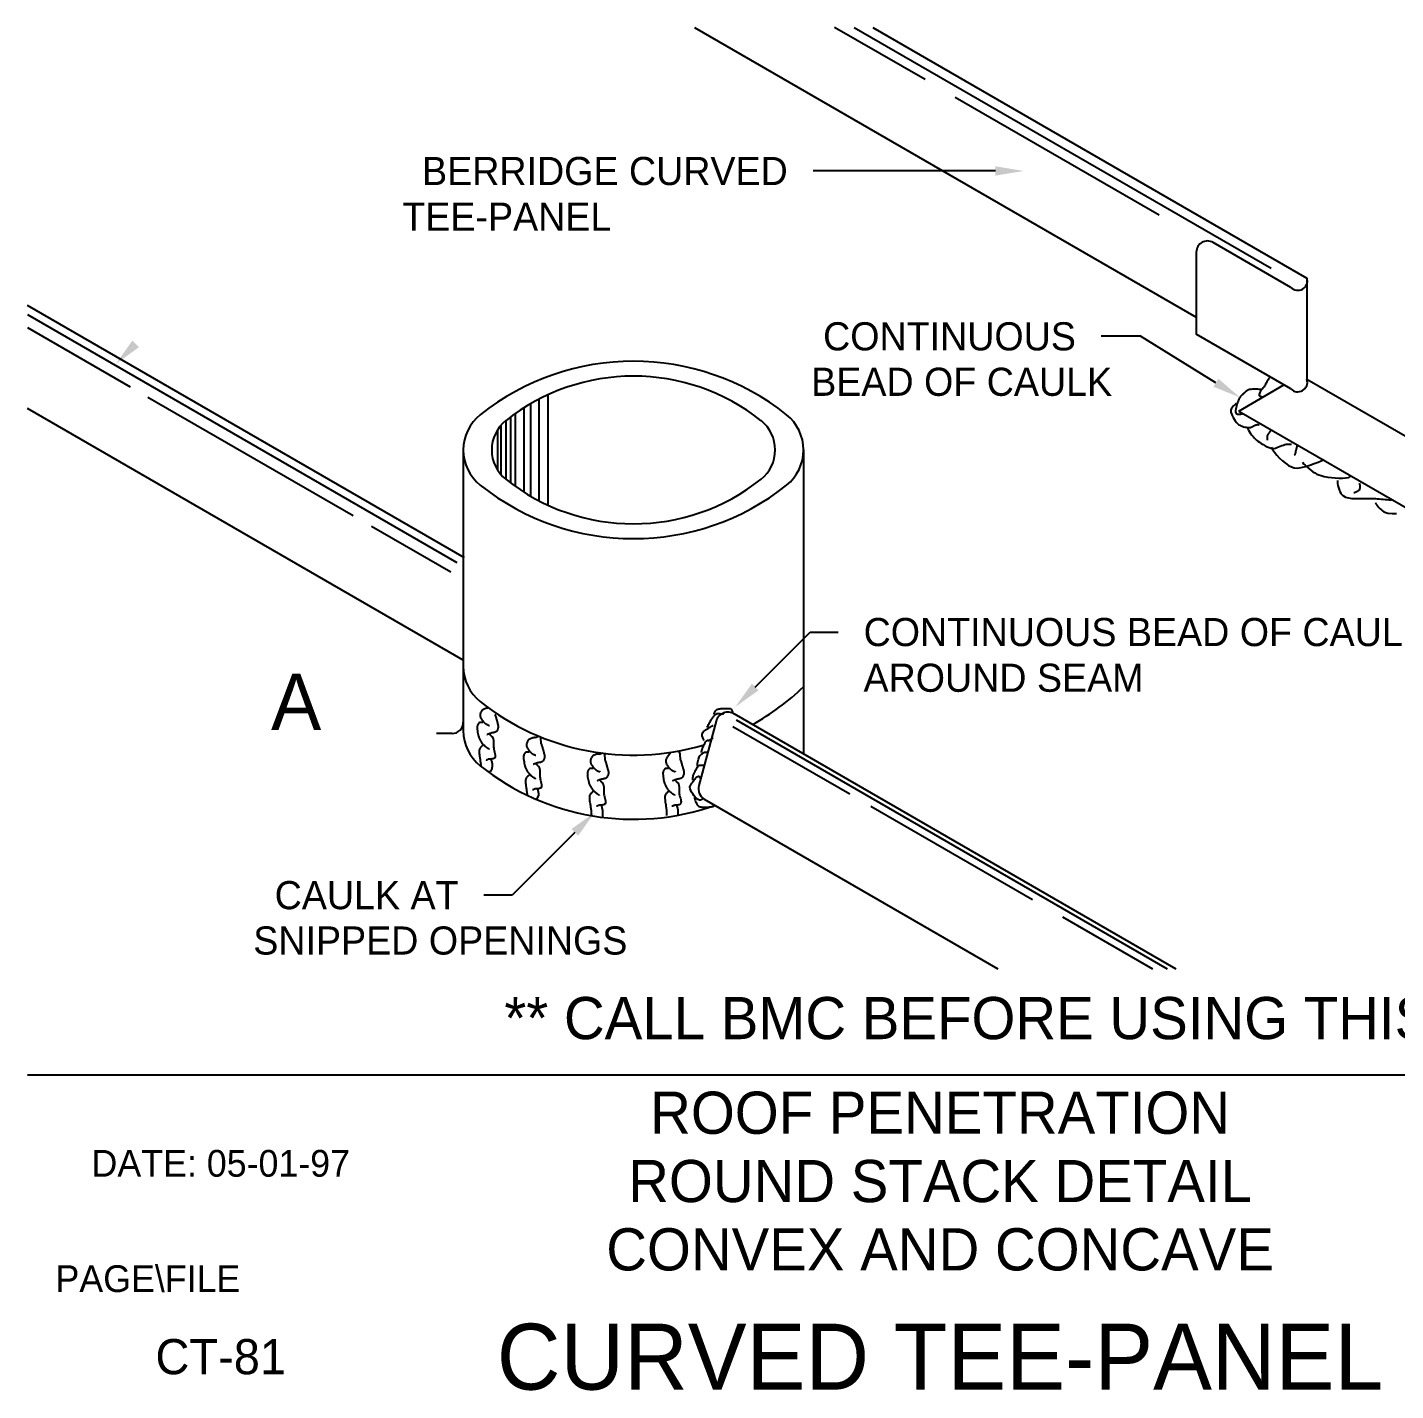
# Model space of a CAD drawing. Extents: x 0.1 to 18.7, y 0.6 to 24.9.
# Drawn here: x 0.08 to 12.24, y 0.64 to 12.75 of the extents above; entities that cross this region are included whole.
import ezdxf
from ezdxf.enums import TextEntityAlignment as Align

# ---------------------------------------------------------------- set-up
doc = ezdxf.new("R2010")
doc.units = 0
doc.header["$LTSCALE"] = 0.333325
for name, color, linetype in [('BORDER', 7, 'CONTINUOUS'), ('CMP-FLSH', 7, 'CONTINUOUS'), ('DIM-TXT', 7, 'CONTINUOUS')]:
    doc.layers.add(name, color=color, linetype=linetype)

msp = doc.modelspace()

# ---------------------------------------------------------------- linework, layer by layer
at = {"layer": 'BORDER', "color": 0, "linetype": 'CONTINUOUS'}
msp.add_line((18.701, 3.438), (0.078, 3.438), dxfattribs=at)
at = {"layer": 'CMP-FLSH', "color": 0, "linetype": 'CONTINUOUS'}
for p, q in [((6.007, 12.75), (10.468, 10.174)), ((8.057, 12.286), (7.252, 12.75)), ((7.428, 12.75), (11.135, 10.61)), ((7.594, 12.75), (11.452, 10.523)), ((8.324, 12.131), (10.138, 11.084)), ((11.308, 10.44), (10.618, 10.839)), ((10.468, 10.752), (10.468, 10.023)), ((11.452, 10.523), (11.452, 9.62)), ((3.963, 8.035), (0.078, 10.278)), ((0.078, 10.198), (3.896, 7.994)), ((0.078, 10.084), (0.992, 9.556)), ((11.308, 9.537), (10.468, 10.023)), ((14.171, 8.05), (11.452, 9.62)), ((10.845, 9.341), (11.247, 9.573)), ((1.149, 9.465), (2.973, 8.413)), ((4.492, 9.37), (4.492, 8.62)), ((4.551, 9.406), (4.551, 8.584)), ((4.624, 9.446), (4.624, 8.545)), ((4.705, 9.485), (4.705, 8.505)), ((3.953, 7.127), (0.078, 9.364)), ((4.33, 9.255), (4.33, 8.736)), ((4.372, 9.288), (4.372, 8.703)), ((4.415, 9.319), (4.415, 8.672)), ((10.845, 9.341), (13.633, 7.731)), ((4.257, 9.174), (4.257, 8.816)), ((4.287, 9.214), (4.287, 8.776)), ((3.953, 8.995), (3.953, 6.501)), ((6.977, 8.995), (6.977, 6.295)), ((3.136, 8.319), (3.841, 7.911)), ((4.126, 6.573), (4.096, 6.573)), ((6.2, 6.584), (6.047, 6.012)), ((6.358, 6.653), (10.287, 4.384)), ((6.378, 6.596), (10.208, 4.384)), ((3.853, 6.475), (3.714, 6.475)), ((4.592, 6.439), (4.624, 6.451)), ((6.35, 6.537), (7.388, 5.938)), ((4.646, 6.384), (4.643, 6.44)), ((4.108, 6.205), (4.108, 6.191)), ((4.538, 6.309), (4.508, 6.309)), ((5.16, 6.293), (5.192, 6.305)), ((5.213, 6.239), (5.211, 6.294)), ((5.77, 6.273), (5.796, 6.308)), ((5.881, 6.294), (5.872, 6.315)), ((5.884, 6.239), (5.881, 6.294)), ((4.192, 6.136), (4.173, 6.136)), ((4.192, 6.136), (4.192, 6.136)), ((5.106, 6.164), (5.076, 6.164)), ((5.776, 6.164), (5.747, 6.164)), ((4.52, 5.941), (4.52, 5.928)), ((4.622, 5.927), (4.602, 5.89)), ((6.093, 5.892), (8.704, 4.384)), ((5.088, 5.795), (5.088, 5.782)), ((5.088, 5.782), (5.088, 5.746)), ((5.189, 5.781), (5.189, 5.729)), ((5.759, 5.782), (5.758, 5.746)), ((5.759, 5.795), (5.759, 5.782)), ((5.86, 5.781), (5.86, 5.749)), ((7.576, 5.829), (9.013, 4.999)), ((9.278, 4.846), (10.078, 4.384))]:
    msp.add_line(p, q, dxfattribs=at)
for points in [[(11.123, 9.639, 0), (11.117, 9.634, 0), (11.111, 9.627, 0), (11.106, 9.618, 0), (11.1, 9.609, 0), (11.094, 9.599, 0), (11.089, 9.59, 0), (11.084, 9.581, 0), (11.079, 9.572, 0), (11.075, 9.565, 0), (11.07, 9.557, 0), (11.063, 9.548, 0), (11.056, 9.539, 0), (11.048, 9.528, 0), (11.04, 9.517, 0), (11.034, 9.507, 0), (11.029, 9.497, 0), (11.027, 9.487, 0), (11.027, 9.479, 0), (11.029, 9.477, 0), (11.031, 9.475, 0), (11.034, 9.474, 0), (11.038, 9.473, 0), (11.042, 9.472, 0), (11.045, 9.471, 0), (11.048, 9.47, 0), (11.05, 9.468, 0), (11.051, 9.466, 0)], [(11.051, 9.528, 0), (11.041, 9.531, 0), (11.028, 9.533, 0), (11.014, 9.535, 0), (10.999, 9.535, 0), (10.984, 9.535, 0), (10.969, 9.535, 0), (10.954, 9.533, 0), (10.942, 9.531, 0), (10.931, 9.528, 0), (10.926, 9.526, 0), (10.921, 9.523, 0), (10.915, 9.519, 0), (10.909, 9.514, 0), (10.903, 9.509, 0), (10.897, 9.504, 0), (10.892, 9.499, 0), (10.887, 9.495, 0), (10.883, 9.491, 0), (10.881, 9.489, 0), (10.878, 9.486, 0), (10.875, 9.484, 0), (10.872, 9.481, 0), (10.869, 9.478, 0), (10.866, 9.475, 0), (10.863, 9.472, 0), (10.861, 9.469, 0), (10.859, 9.466, 0), (10.856, 9.462, 0), (10.853, 9.457, 0), (10.85, 9.451, 0), (10.847, 9.445, 0), (10.844, 9.439, 0), (10.841, 9.433, 0), (10.839, 9.427, 0), (10.837, 9.422, 0), (10.835, 9.417, 0), (10.832, 9.408, 0), (10.829, 9.397, 0), (10.825, 9.385, 0), (10.822, 9.372, 0), (10.819, 9.359, 0), (10.817, 9.347, 0), (10.817, 9.335, 0), (10.819, 9.326, 0), (10.823, 9.318, 0), (10.828, 9.315, 0), (10.835, 9.313, 0), (10.843, 9.313, 0), (10.852, 9.313, 0), (10.861, 9.314, 0), (10.87, 9.316, 0), (10.877, 9.317, 0), (10.881, 9.318, 0), (10.883, 9.318, 0), (10.883, 9.318, 0), (10.883, 9.318, 0), (10.883, 9.318, 0), (10.883, 9.318, 0), (10.883, 9.318, 0), (10.883, 9.318, 0), (10.883, 9.318, 0), (10.883, 9.318, 0), (10.883, 9.318, 0)], [(10.823, 9.405, 0), (10.817, 9.401, 0), (10.81, 9.397, 0), (10.803, 9.39, 0), (10.796, 9.383, 0), (10.789, 9.375, 0), (10.784, 9.366, 0), (10.779, 9.358, 0), (10.776, 9.35, 0), (10.775, 9.343, 0), (10.776, 9.33, 0), (10.78, 9.315, 0), (10.786, 9.3, 0), (10.795, 9.284, 0), (10.805, 9.268, 0), (10.815, 9.253, 0), (10.826, 9.239, 0), (10.837, 9.228, 0), (10.847, 9.219, 0), (10.855, 9.214, 0), (10.864, 9.21, 0), (10.875, 9.206, 0), (10.887, 9.202, 0), (10.899, 9.199, 0), (10.912, 9.197, 0), (10.923, 9.195, 0), (10.934, 9.194, 0), (10.943, 9.194, 0), (10.949, 9.195, 0), (10.955, 9.198, 0), (10.962, 9.201, 0), (10.97, 9.204, 0), (10.977, 9.208, 0), (10.984, 9.212, 0), (10.991, 9.215, 0), (10.997, 9.218, 0), (11.003, 9.219, 0), (11.005, 9.219, 0), (11.008, 9.22, 0), (11.011, 9.22, 0), (11.014, 9.22, 0), (11.017, 9.22, 0), (11.02, 9.219, 0), (11.022, 9.219, 0), (11.025, 9.219, 0), (11.027, 9.219, 0)], [(10.919, 9.194, 0), (10.925, 9.183, 0), (10.932, 9.17, 0), (10.941, 9.156, 0), (10.951, 9.142, 0), (10.962, 9.128, 0), (10.973, 9.115, 0), (10.983, 9.103, 0), (10.994, 9.092, 0), (11.003, 9.083, 0), (11.015, 9.074, 0), (11.029, 9.064, 0), (11.045, 9.053, 0), (11.063, 9.043, 0), (11.081, 9.033, 0), (11.099, 9.024, 0), (11.116, 9.017, 0), (11.133, 9.012, 0), (11.147, 9.009, 0), (11.159, 9.009, 0), (11.171, 9.012, 0), (11.185, 9.016, 0), (11.2, 9.022, 0), (11.215, 9.028, 0), (11.229, 9.034, 0), (11.243, 9.039, 0), (11.256, 9.044, 0), (11.267, 9.046, 0), (11.27, 9.046, 0), (11.272, 9.047, 0), (11.275, 9.047, 0), (11.278, 9.047, 0), (11.281, 9.046, 0), (11.284, 9.046, 0), (11.287, 9.046, 0), (11.289, 9.046, 0), (11.291, 9.046, 0), (11.294, 9.046, 0), (11.297, 9.046, 0), (11.3, 9.046, 0), (11.304, 9.046, 0), (11.307, 9.046, 0), (11.31, 9.046, 0), (11.313, 9.046, 0), (11.315, 9.046, 0), (11.315, 9.046, 0)], [(11.135, 9.17, 0), (11.131, 9.166, 0), (11.126, 9.162, 0), (11.121, 9.156, 0), (11.117, 9.15, 0), (11.112, 9.144, 0), (11.108, 9.138, 0), (11.104, 9.131, 0), (11.101, 9.126, 0), (11.099, 9.12, 0), (11.098, 9.117, 0), (11.098, 9.112, 0), (11.098, 9.107, 0), (11.098, 9.101, 0), (11.098, 9.096, 0), (11.099, 9.091, 0), (11.099, 9.087, 0), (11.099, 9.084, 0), (11.099, 9.083, 0)], [(11.135, 9.021, 0), (11.146, 8.998, 0), (11.162, 8.974, 0), (11.183, 8.948, 0), (11.207, 8.923, 0), (11.234, 8.898, 0), (11.262, 8.877, 0), (11.289, 8.858, 0), (11.315, 8.844, 0), (11.339, 8.836, 0), (11.366, 8.834, 0), (11.4, 8.839, 0), (11.438, 8.848, 0), (11.477, 8.861, 0), (11.515, 8.874, 0), (11.55, 8.888, 0), (11.578, 8.899, 0), (11.597, 8.907, 0), (11.604, 8.91, 0), (11.604, 8.91, 0), (11.604, 8.91, 0), (11.604, 8.91, 0), (11.604, 8.91, 0), (11.604, 8.91, 0), (11.604, 8.91, 0), (11.604, 8.91, 0), (11.604, 8.91, 0), (11.604, 8.91, 0)], [(11.363, 9.034, 0), (11.362, 9.029, 0), (11.361, 9.024, 0), (11.36, 9.018, 0), (11.358, 9.012, 0), (11.357, 9.006, 0), (11.355, 9, 0), (11.354, 8.994, 0), (11.353, 8.989, 0), (11.351, 8.984, 0), (11.351, 8.981, 0), (11.35, 8.977, 0), (11.349, 8.972, 0), (11.348, 8.967, 0), (11.347, 8.962, 0), (11.345, 8.957, 0), (11.344, 8.953, 0), (11.342, 8.95, 0), (11.339, 8.947, 0)], [(11.411, 8.886, 0), (11.422, 8.873, 0), (11.436, 8.859, 0), (11.451, 8.844, 0), (11.469, 8.83, 0), (11.487, 8.815, 0), (11.505, 8.802, 0), (11.523, 8.791, 0), (11.54, 8.781, 0), (11.556, 8.774, 0), (11.579, 8.767, 0), (11.606, 8.76, 0), (11.637, 8.754, 0), (11.67, 8.75, 0), (11.703, 8.747, 0), (11.736, 8.745, 0), (11.767, 8.745, 0), (11.795, 8.746, 0), (11.82, 8.75, 0), (11.822, 8.75, 0), (11.825, 8.752, 0), (11.828, 8.754, 0), (11.831, 8.756, 0), (11.833, 8.759, 0), (11.836, 8.761, 0), (11.839, 8.762, 0), (11.842, 8.763, 0), (11.844, 8.762, 0)], [(11.724, 8.725, 0), (11.722, 8.712, 0), (11.723, 8.696, 0), (11.726, 8.679, 0), (11.731, 8.661, 0), (11.737, 8.643, 0), (11.745, 8.626, 0), (11.753, 8.611, 0), (11.762, 8.598, 0), (11.772, 8.589, 0), (11.793, 8.577, 0), (11.821, 8.569, 0), (11.852, 8.565, 0), (11.887, 8.563, 0), (11.922, 8.563, 0), (11.958, 8.564, 0), (11.991, 8.565, 0), (12.022, 8.565, 0), (12.048, 8.564, 0), (12.061, 8.563, 0), (12.076, 8.562, 0), (12.093, 8.56, 0), (12.111, 8.558, 0), (12.129, 8.557, 0), (12.147, 8.555, 0), (12.163, 8.554, 0), (12.179, 8.553, 0), (12.192, 8.552, 0), (12.193, 8.552, 0), (12.194, 8.552, 0), (12.196, 8.552, 0), (12.197, 8.552, 0), (12.199, 8.552, 0), (12.2, 8.553, 0), (12.202, 8.552, 0), (12.203, 8.552, 0), (12.204, 8.552, 0)], [(11.916, 8.7, 0), (11.918, 8.695, 0), (11.92, 8.689, 0), (11.921, 8.681, 0), (11.922, 8.673, 0), (11.922, 8.665, 0), (11.921, 8.657, 0), (11.92, 8.65, 0), (11.918, 8.644, 0), (11.916, 8.638, 0), (11.912, 8.635, 0), (11.907, 8.631, 0), (11.9, 8.627, 0), (11.893, 8.623, 0), (11.885, 8.62, 0), (11.879, 8.618, 0), (11.873, 8.615, 0), (11.869, 8.614, 0), (11.868, 8.614, 0)], [(12.06, 8.527, 0), (12.065, 8.517, 0), (12.072, 8.507, 0), (12.081, 8.496, 0), (12.091, 8.484, 0), (12.102, 8.473, 0), (12.113, 8.463, 0), (12.124, 8.454, 0), (12.134, 8.446, 0), (12.144, 8.441, 0), (12.172, 8.432, 0), (12.208, 8.429, 0), (12.248, 8.429, 0)], [(4.18, 6.703, 0), (4.174, 6.703, 0), (4.167, 6.702, 0), (4.16, 6.701, 0), (4.152, 6.699, 0), (4.145, 6.696, 0), (4.137, 6.693, 0), (4.131, 6.69, 0), (4.125, 6.686, 0), (4.12, 6.682, 0), (4.117, 6.679, 0), (4.115, 6.675, 0), (4.112, 6.671, 0), (4.11, 6.666, 0), (4.107, 6.661, 0), (4.105, 6.655, 0), (4.104, 6.65, 0), (4.103, 6.645, 0), (4.102, 6.641, 0), (4.102, 6.639, 0), (4.102, 6.636, 0), (4.103, 6.633, 0), (4.103, 6.629, 0), (4.104, 6.626, 0), (4.105, 6.622, 0), (4.106, 6.619, 0), (4.107, 6.616, 0), (4.108, 6.614, 0), (4.11, 6.611, 0), (4.112, 6.607, 0), (4.115, 6.603, 0), (4.117, 6.598, 0), (4.121, 6.594, 0), (4.124, 6.59, 0), (4.127, 6.586, 0), (4.129, 6.583, 0), (4.132, 6.58, 0), (4.134, 6.578, 0), (4.136, 6.575, 0), (4.139, 6.573, 0), (4.142, 6.57, 0), (4.145, 6.568, 0), (4.148, 6.565, 0), (4.151, 6.563, 0), (4.153, 6.561, 0), (4.156, 6.559, 0), (4.159, 6.558, 0), (4.162, 6.556, 0), (4.167, 6.554, 0), (4.171, 6.552, 0), (4.176, 6.55, 0), (4.179, 6.548, 0), (4.183, 6.547, 0), (4.185, 6.546, 0), (4.186, 6.546, 0)], [(6.181, 6.644, 0), (6.182, 6.649, 0), (6.183, 6.654, 0), (6.186, 6.66, 0), (6.189, 6.666, 0), (6.192, 6.671, 0), (6.196, 6.677, 0), (6.199, 6.682, 0), (6.203, 6.686, 0), (6.207, 6.689, 0), (6.214, 6.692, 0), (6.223, 6.694, 0), (6.233, 6.696, 0), (6.243, 6.697, 0), (6.254, 6.697, 0), (6.265, 6.697, 0), (6.275, 6.697, 0), (6.285, 6.697, 0), (6.293, 6.697, 0), (6.296, 6.698, 0), (6.3, 6.698, 0), (6.304, 6.698, 0), (6.308, 6.699, 0), (6.313, 6.699, 0), (6.317, 6.699, 0), (6.321, 6.699, 0), (6.324, 6.698, 0), (6.327, 6.697, 0), (6.33, 6.696, 0), (6.332, 6.693, 0), (6.334, 6.691, 0), (6.337, 6.687, 0), (6.339, 6.684, 0), (6.341, 6.68, 0), (6.342, 6.677, 0), (6.344, 6.674, 0), (6.345, 6.671, 0), (6.345, 6.67, 0), (6.345, 6.669, 0), (6.344, 6.668, 0), (6.344, 6.667, 0), (6.344, 6.666, 0), (6.344, 6.665, 0), (6.344, 6.663, 0), (6.344, 6.663, 0), (6.345, 6.662, 0)], [(4.096, 6.573, 0), (4.094, 6.571, 0), (4.091, 6.569, 0), (4.089, 6.566, 0), (4.087, 6.563, 0), (4.084, 6.559, 0), (4.082, 6.555, 0), (4.081, 6.552, 0), (4.079, 6.549, 0), (4.078, 6.546, 0), (4.077, 6.536, 0), (4.077, 6.526, 0), (4.077, 6.514, 0), (4.078, 6.501, 0), (4.08, 6.488, 0), (4.083, 6.475, 0), (4.085, 6.463, 0), (4.088, 6.453, 0), (4.09, 6.443, 0), (4.092, 6.439, 0), (4.094, 6.433, 0), (4.096, 6.428, 0), (4.099, 6.422, 0), (4.102, 6.416, 0), (4.105, 6.41, 0), (4.108, 6.404, 0), (4.111, 6.4, 0), (4.114, 6.396, 0), (4.117, 6.391, 0), (4.122, 6.387, 0), (4.126, 6.382, 0), (4.132, 6.377, 0), (4.137, 6.372, 0), (4.142, 6.367, 0), (4.147, 6.362, 0), (4.152, 6.358, 0), (4.156, 6.355, 0), (4.158, 6.353, 0), (4.162, 6.351, 0), (4.165, 6.349, 0), (4.169, 6.346, 0), (4.173, 6.344, 0), (4.176, 6.342, 0), (4.179, 6.339, 0), (4.18, 6.337, 0), (4.18, 6.334, 0)], [(4.233, 6.648, 0), (4.235, 6.643, 0), (4.237, 6.636, 0), (4.239, 6.629, 0), (4.242, 6.621, 0), (4.244, 6.614, 0), (4.246, 6.606, 0), (4.248, 6.599, 0), (4.25, 6.592, 0), (4.251, 6.587, 0), (4.253, 6.582, 0), (4.254, 6.576, 0), (4.256, 6.57, 0), (4.258, 6.563, 0), (4.26, 6.556, 0), (4.261, 6.549, 0), (4.263, 6.543, 0), (4.263, 6.537, 0), (4.263, 6.532, 0), (4.263, 6.528, 0), (4.261, 6.523, 0), (4.26, 6.518, 0), (4.258, 6.513, 0), (4.256, 6.507, 0), (4.253, 6.502, 0), (4.251, 6.498, 0), (4.248, 6.494, 0), (4.245, 6.491, 0), (4.242, 6.489, 0), (4.237, 6.486, 0), (4.231, 6.485, 0), (4.225, 6.483, 0), (4.219, 6.482, 0), (4.213, 6.481, 0), (4.207, 6.48, 0), (4.202, 6.479, 0), (4.198, 6.478, 0), (4.194, 6.476, 0), (4.189, 6.475, 0), (4.184, 6.473, 0), (4.179, 6.471, 0), (4.174, 6.469, 0), (4.169, 6.467, 0), (4.165, 6.465, 0), (4.163, 6.464, 0), (4.162, 6.464, 0), (4.162, 6.464, 0), (4.162, 6.464, 0), (4.162, 6.464, 0), (4.162, 6.464, 0), (4.162, 6.464, 0), (4.162, 6.464, 0), (4.162, 6.464, 0), (4.162, 6.464, 0), (4.162, 6.464, 0)], [(6.121, 6.529, 0), (6.124, 6.537, 0), (6.128, 6.546, 0), (6.133, 6.555, 0), (6.138, 6.565, 0), (6.143, 6.575, 0), (6.149, 6.585, 0), (6.154, 6.594, 0), (6.159, 6.602, 0), (6.164, 6.609, 0), (6.167, 6.613, 0), (6.171, 6.619, 0), (6.176, 6.625, 0), (6.181, 6.63, 0), (6.186, 6.636, 0), (6.192, 6.642, 0), (6.197, 6.647, 0), (6.202, 6.65, 0), (6.207, 6.653, 0), (6.212, 6.654, 0), (6.219, 6.654, 0), (6.226, 6.653, 0), (6.234, 6.652, 0), (6.242, 6.651, 0), (6.25, 6.65, 0), (6.257, 6.65, 0), (6.263, 6.651, 0), (6.267, 6.653, 0), (6.268, 6.654, 0), (6.268, 6.655, 0), (6.268, 6.656, 0), (6.268, 6.657, 0), (6.268, 6.659, 0), (6.267, 6.66, 0), (6.267, 6.661, 0), (6.267, 6.662, 0), (6.267, 6.662, 0)], [(4.21, 6.45, 0), (4.211, 6.447, 0), (4.213, 6.442, 0), (4.214, 6.438, 0), (4.216, 6.433, 0), (4.217, 6.428, 0), (4.219, 6.422, 0), (4.22, 6.418, 0), (4.221, 6.413, 0), (4.221, 6.409, 0), (4.222, 6.404, 0), (4.222, 6.399, 0), (4.222, 6.392, 0), (4.222, 6.385, 0), (4.222, 6.379, 0), (4.222, 6.372, 0), (4.221, 6.366, 0), (4.221, 6.36, 0), (4.221, 6.355, 0), (4.223, 6.346, 0), (4.225, 6.335, 0), (4.228, 6.324, 0), (4.231, 6.311, 0), (4.234, 6.299, 0), (4.236, 6.287, 0), (4.237, 6.276, 0), (4.236, 6.267, 0), (4.233, 6.259, 0), (4.23, 6.255, 0), (4.224, 6.252, 0), (4.217, 6.25, 0), (4.21, 6.249, 0), (4.202, 6.248, 0), (4.194, 6.248, 0), (4.186, 6.247, 0), (4.179, 6.247, 0), (4.174, 6.246, 0), (4.172, 6.245, 0), (4.17, 6.244, 0), (4.168, 6.242, 0), (4.166, 6.241, 0), (4.163, 6.24, 0), (4.161, 6.239, 0), (4.159, 6.238, 0), (4.157, 6.238, 0), (4.156, 6.239, 0)], [(4.214, 6.441, 0), (4.212, 6.442, 0), (4.21, 6.444, 0), (4.208, 6.447, 0), (4.206, 6.449, 0), (4.204, 6.452, 0), (4.201, 6.454, 0), (4.199, 6.456, 0), (4.197, 6.459, 0), (4.196, 6.461, 0), (4.195, 6.461, 0), (4.194, 6.462, 0), (4.193, 6.464, 0), (4.192, 6.465, 0), (4.191, 6.466, 0), (4.191, 6.467, 0), (4.19, 6.468, 0), (4.189, 6.47, 0), (4.189, 6.471, 0)], [(6.095, 6.414, 0), (6.091, 6.419, 0), (6.087, 6.424, 0), (6.084, 6.432, 0), (6.081, 6.439, 0), (6.079, 6.447, 0), (6.077, 6.456, 0), (6.077, 6.463, 0), (6.077, 6.47, 0), (6.078, 6.476, 0), (6.082, 6.484, 0), (6.088, 6.492, 0), (6.097, 6.5, 0), (6.106, 6.507, 0), (6.117, 6.514, 0), (6.128, 6.521, 0), (6.138, 6.528, 0), (6.147, 6.533, 0), (6.155, 6.538, 0), (6.157, 6.539, 0), (6.159, 6.54, 0), (6.162, 6.542, 0), (6.164, 6.543, 0), (6.167, 6.544, 0), (6.169, 6.545, 0), (6.171, 6.546, 0), (6.172, 6.547, 0), (6.173, 6.547, 0), (6.173, 6.547, 0), (6.173, 6.547, 0), (6.173, 6.547, 0), (6.173, 6.547, 0), (6.173, 6.547, 0), (6.173, 6.547, 0), (6.173, 6.547, 0), (6.173, 6.547, 0), (6.173, 6.547, 0)], [(4.126, 6.368, 0), (4.122, 6.366, 0), (4.119, 6.364, 0), (4.115, 6.36, 0), (4.111, 6.356, 0), (4.107, 6.352, 0), (4.103, 6.347, 0), (4.1, 6.343, 0), (4.098, 6.338, 0), (4.096, 6.334, 0), (4.094, 6.326, 0), (4.094, 6.317, 0), (4.094, 6.307, 0), (4.095, 6.296, 0), (4.096, 6.285, 0), (4.098, 6.274, 0), (4.1, 6.263, 0), (4.101, 6.254, 0), (4.102, 6.246, 0), (4.102, 6.242, 0), (4.103, 6.237, 0), (4.104, 6.233, 0), (4.104, 6.227, 0), (4.105, 6.222, 0), (4.106, 6.217, 0), (4.106, 6.213, 0), (4.107, 6.208, 0), (4.108, 6.205, 0)], [(4.592, 6.439, 0), (4.586, 6.439, 0), (4.579, 6.438, 0), (4.572, 6.437, 0), (4.565, 6.435, 0), (4.557, 6.432, 0), (4.55, 6.429, 0), (4.543, 6.426, 0), (4.537, 6.422, 0), (4.532, 6.418, 0), (4.53, 6.415, 0), (4.527, 6.412, 0), (4.524, 6.407, 0), (4.522, 6.402, 0), (4.52, 6.397, 0), (4.518, 6.391, 0), (4.516, 6.386, 0), (4.515, 6.382, 0), (4.514, 6.377, 0), (4.514, 6.375, 0), (4.514, 6.372, 0), (4.515, 6.369, 0), (4.516, 6.365, 0), (4.516, 6.362, 0), (4.517, 6.358, 0), (4.518, 6.355, 0), (4.519, 6.353, 0), (4.52, 6.35, 0), (4.522, 6.347, 0), (4.524, 6.343, 0), (4.527, 6.339, 0), (4.53, 6.334, 0), (4.533, 6.33, 0), (4.536, 6.326, 0), (4.539, 6.322, 0), (4.542, 6.319, 0), (4.544, 6.316, 0), (4.546, 6.314, 0), (4.549, 6.312, 0), (4.551, 6.309, 0), (4.554, 6.306, 0), (4.557, 6.304, 0), (4.56, 6.301, 0), (4.563, 6.299, 0), (4.566, 6.297, 0), (4.568, 6.296, 0), (4.571, 6.294, 0), (4.575, 6.292, 0), (4.579, 6.29, 0), (4.583, 6.288, 0), (4.588, 6.286, 0), (4.592, 6.284, 0), (4.595, 6.283, 0), (4.597, 6.282, 0), (4.598, 6.282, 0)], [(4.646, 6.384, 0), (4.647, 6.379, 0), (4.649, 6.372, 0), (4.652, 6.365, 0), (4.654, 6.358, 0), (4.656, 6.35, 0), (4.658, 6.342, 0), (4.66, 6.335, 0), (4.662, 6.329, 0), (4.664, 6.323, 0), (4.665, 6.318, 0), (4.667, 6.312, 0), (4.668, 6.306, 0), (4.67, 6.299, 0), (4.672, 6.292, 0), (4.674, 6.286, 0), (4.675, 6.279, 0), (4.676, 6.273, 0), (4.675, 6.268, 0), (4.675, 6.264, 0), (4.674, 6.259, 0), (4.672, 6.254, 0), (4.67, 6.249, 0), (4.668, 6.244, 0), (4.665, 6.239, 0), (4.663, 6.234, 0), (4.66, 6.23, 0), (4.658, 6.227, 0), (4.654, 6.225, 0), (4.649, 6.223, 0), (4.644, 6.221, 0), (4.638, 6.219, 0), (4.631, 6.218, 0), (4.625, 6.217, 0), (4.62, 6.216, 0), (4.614, 6.215, 0), (4.61, 6.214, 0), (4.606, 6.212, 0), (4.602, 6.211, 0), (4.597, 6.209, 0), (4.591, 6.207, 0), (4.586, 6.205, 0), (4.581, 6.203, 0), (4.577, 6.201, 0), (4.575, 6.2, 0), (4.574, 6.2, 0), (4.574, 6.2, 0), (4.574, 6.2, 0), (4.574, 6.2, 0), (4.574, 6.2, 0), (4.574, 6.2, 0), (4.574, 6.2, 0), (4.574, 6.2, 0), (4.574, 6.2, 0), (4.574, 6.2, 0)], [(6.069, 6.308, 0), (6.07, 6.313, 0), (6.072, 6.319, 0), (6.074, 6.325, 0), (6.076, 6.332, 0), (6.078, 6.338, 0), (6.08, 6.345, 0), (6.082, 6.351, 0), (6.084, 6.356, 0), (6.087, 6.361, 0), (6.089, 6.366, 0), (6.092, 6.373, 0), (6.095, 6.379, 0), (6.099, 6.387, 0), (6.103, 6.394, 0), (6.107, 6.4, 0), (6.112, 6.406, 0), (6.116, 6.411, 0), (6.121, 6.414, 0), (6.122, 6.415, 0), (6.124, 6.415, 0), (6.126, 6.415, 0), (6.128, 6.415, 0), (6.13, 6.414, 0), (6.133, 6.414, 0), (6.135, 6.414, 0), (6.137, 6.414, 0), (6.138, 6.414, 0), (6.142, 6.416, 0), (6.145, 6.418, 0), (6.149, 6.421, 0), (6.154, 6.424, 0), (6.158, 6.427, 0), (6.162, 6.43, 0), (6.166, 6.432, 0), (6.169, 6.433, 0), (6.173, 6.432, 0)], [(4.198, 6.246, 0), (4.2, 6.241, 0), (4.202, 6.235, 0), (4.204, 6.229, 0), (4.205, 6.222, 0), (4.207, 6.215, 0), (4.208, 6.209, 0), (4.209, 6.202, 0), (4.21, 6.196, 0), (4.21, 6.191, 0), (4.209, 6.185, 0), (4.208, 6.179, 0), (4.207, 6.172, 0), (4.205, 6.165, 0), (4.203, 6.157, 0), (4.201, 6.151, 0), (4.198, 6.145, 0), (4.195, 6.14, 0), (4.192, 6.136, 0)], [(4.508, 6.309, 0), (4.506, 6.307, 0), (4.504, 6.305, 0), (4.501, 6.302, 0), (4.499, 6.299, 0), (4.497, 6.295, 0), (4.495, 6.292, 0), (4.493, 6.288, 0), (4.491, 6.285, 0), (4.49, 6.282, 0), (4.489, 6.273, 0), (4.489, 6.262, 0), (4.489, 6.25, 0), (4.491, 6.237, 0), (4.493, 6.224, 0), (4.495, 6.211, 0), (4.497, 6.199, 0), (4.5, 6.189, 0), (4.502, 6.18, 0), (4.504, 6.175, 0), (4.506, 6.17, 0), (4.509, 6.164, 0), (4.511, 6.158, 0), (4.514, 6.152, 0), (4.518, 6.146, 0), (4.521, 6.141, 0), (4.524, 6.136, 0), (4.526, 6.132, 0), (4.53, 6.128, 0), (4.534, 6.123, 0), (4.539, 6.118, 0), (4.544, 6.113, 0), (4.549, 6.108, 0), (4.554, 6.103, 0), (4.559, 6.099, 0), (4.564, 6.094, 0), (4.568, 6.091, 0), (4.571, 6.089, 0), (4.574, 6.087, 0), (4.578, 6.085, 0), (4.582, 6.083, 0), (4.585, 6.08, 0), (4.589, 6.078, 0), (4.591, 6.075, 0), (4.592, 6.073, 0), (4.592, 6.07, 0)], [(4.626, 6.177, 0), (4.624, 6.179, 0), (4.622, 6.181, 0), (4.62, 6.183, 0), (4.618, 6.185, 0), (4.616, 6.188, 0), (4.614, 6.19, 0), (4.612, 6.193, 0), (4.61, 6.195, 0), (4.608, 6.197, 0), (4.607, 6.198, 0), (4.607, 6.199, 0), (4.606, 6.2, 0), (4.605, 6.201, 0), (4.604, 6.202, 0), (4.603, 6.203, 0), (4.602, 6.205, 0), (4.602, 6.206, 0), (4.601, 6.207, 0)], [(5.16, 6.293, 0), (5.154, 6.293, 0), (5.147, 6.293, 0), (5.14, 6.291, 0), (5.132, 6.289, 0), (5.125, 6.287, 0), (5.117, 6.283, 0), (5.11, 6.28, 0), (5.105, 6.276, 0), (5.1, 6.273, 0), (5.097, 6.27, 0), (5.095, 6.266, 0), (5.092, 6.261, 0), (5.09, 6.256, 0), (5.087, 6.251, 0), (5.085, 6.246, 0), (5.084, 6.241, 0), (5.083, 6.236, 0), (5.082, 6.232, 0), (5.082, 6.229, 0), (5.082, 6.226, 0), (5.083, 6.223, 0), (5.083, 6.22, 0), (5.084, 6.216, 0), (5.085, 6.213, 0), (5.086, 6.21, 0), (5.087, 6.207, 0), (5.088, 6.204, 0), (5.09, 6.201, 0), (5.092, 6.197, 0), (5.095, 6.193, 0), (5.097, 6.189, 0), (5.101, 6.184, 0), (5.104, 6.18, 0), (5.107, 6.177, 0), (5.109, 6.173, 0), (5.112, 6.17, 0), (5.114, 6.168, 0), (5.116, 6.166, 0), (5.119, 6.163, 0), (5.122, 6.161, 0), (5.125, 6.158, 0), (5.128, 6.156, 0), (5.131, 6.153, 0), (5.133, 6.151, 0), (5.136, 6.15, 0), (5.139, 6.148, 0), (5.142, 6.146, 0), (5.147, 6.144, 0), (5.151, 6.142, 0), (5.155, 6.14, 0), (5.159, 6.139, 0), (5.163, 6.137, 0), (5.165, 6.137, 0), (5.166, 6.136, 0)], [(5.213, 6.239, 0), (5.215, 6.233, 0), (5.217, 6.226, 0), (5.219, 6.219, 0), (5.222, 6.212, 0), (5.224, 6.204, 0), (5.226, 6.197, 0), (5.228, 6.189, 0), (5.23, 6.183, 0), (5.231, 6.177, 0), (5.233, 6.172, 0), (5.234, 6.166, 0), (5.236, 6.16, 0), (5.238, 6.153, 0), (5.24, 6.147, 0), (5.241, 6.14, 0), (5.243, 6.134, 0), (5.243, 6.128, 0), (5.243, 6.123, 0), (5.243, 6.118, 0), (5.241, 6.114, 0), (5.24, 6.109, 0), (5.238, 6.103, 0), (5.236, 6.098, 0), (5.233, 6.093, 0), (5.231, 6.088, 0), (5.228, 6.085, 0), (5.225, 6.082, 0), (5.222, 6.079, 0), (5.217, 6.077, 0), (5.211, 6.075, 0), (5.205, 6.074, 0), (5.199, 6.072, 0), (5.193, 6.071, 0), (5.187, 6.07, 0), (5.182, 6.069, 0), (5.178, 6.068, 0), (5.174, 6.067, 0), (5.169, 6.065, 0), (5.164, 6.063, 0), (5.159, 6.061, 0), (5.154, 6.059, 0), (5.149, 6.057, 0), (5.145, 6.056, 0), (5.143, 6.055, 0), (5.142, 6.054, 0), (5.142, 6.054, 0), (5.142, 6.054, 0), (5.142, 6.054, 0), (5.142, 6.054, 0), (5.142, 6.054, 0), (5.142, 6.054, 0), (5.142, 6.054, 0), (5.142, 6.054, 0), (5.142, 6.054, 0)], [(5.77, 6.273, 0), (5.768, 6.27, 0), (5.765, 6.266, 0), (5.763, 6.261, 0), (5.76, 6.256, 0), (5.758, 6.251, 0), (5.756, 6.246, 0), (5.754, 6.241, 0), (5.753, 6.236, 0), (5.753, 6.232, 0), (5.753, 6.229, 0), (5.753, 6.226, 0), (5.753, 6.223, 0), (5.754, 6.22, 0), (5.755, 6.216, 0), (5.756, 6.213, 0), (5.757, 6.21, 0), (5.758, 6.207, 0), (5.759, 6.204, 0), (5.76, 6.201, 0), (5.762, 6.197, 0), (5.765, 6.193, 0), (5.768, 6.189, 0), (5.771, 6.184, 0), (5.774, 6.18, 0), (5.777, 6.177, 0), (5.78, 6.173, 0), (5.782, 6.17, 0), (5.784, 6.168, 0), (5.787, 6.166, 0), (5.79, 6.163, 0), (5.792, 6.161, 0), (5.795, 6.158, 0), (5.798, 6.156, 0), (5.801, 6.153, 0), (5.804, 6.151, 0), (5.806, 6.15, 0), (5.809, 6.148, 0), (5.813, 6.146, 0), (5.817, 6.144, 0), (5.822, 6.142, 0), (5.826, 6.14, 0), (5.83, 6.139, 0), (5.833, 6.137, 0), (5.835, 6.137, 0), (5.836, 6.136, 0)], [(5.884, 6.239, 0), (5.886, 6.233, 0), (5.888, 6.226, 0), (5.89, 6.219, 0), (5.892, 6.212, 0), (5.894, 6.204, 0), (5.896, 6.197, 0), (5.898, 6.189, 0), (5.9, 6.183, 0), (5.902, 6.177, 0), (5.903, 6.172, 0), (5.905, 6.166, 0), (5.907, 6.16, 0), (5.909, 6.153, 0), (5.91, 6.147, 0), (5.912, 6.14, 0), (5.913, 6.134, 0), (5.914, 6.128, 0), (5.914, 6.123, 0), (5.913, 6.118, 0), (5.912, 6.114, 0), (5.91, 6.109, 0), (5.908, 6.103, 0), (5.906, 6.098, 0), (5.904, 6.093, 0), (5.901, 6.088, 0), (5.898, 6.085, 0), (5.896, 6.082, 0), (5.892, 6.079, 0), (5.887, 6.077, 0), (5.882, 6.075, 0), (5.876, 6.074, 0), (5.87, 6.072, 0), (5.864, 6.071, 0), (5.858, 6.07, 0), (5.852, 6.069, 0), (5.848, 6.068, 0), (5.844, 6.067, 0), (5.84, 6.065, 0), (5.835, 6.063, 0), (5.829, 6.061, 0), (5.824, 6.059, 0), (5.82, 6.057, 0), (5.816, 6.056, 0), (5.813, 6.055, 0), (5.812, 6.054, 0), (5.812, 6.054, 0), (5.812, 6.054, 0), (5.812, 6.054, 0), (5.812, 6.054, 0), (5.812, 6.054, 0), (5.812, 6.054, 0), (5.812, 6.054, 0), (5.812, 6.054, 0), (5.812, 6.054, 0)], [(6.035, 6.184, 0), (6.034, 6.192, 0), (6.034, 6.202, 0), (6.035, 6.213, 0), (6.037, 6.224, 0), (6.039, 6.235, 0), (6.042, 6.246, 0), (6.045, 6.256, 0), (6.048, 6.265, 0), (6.052, 6.273, 0), (6.055, 6.277, 0), (6.059, 6.281, 0), (6.064, 6.286, 0), (6.069, 6.291, 0), (6.074, 6.295, 0), (6.08, 6.299, 0), (6.085, 6.303, 0), (6.09, 6.306, 0), (6.095, 6.308, 0), (6.098, 6.309, 0), (6.103, 6.309, 0), (6.108, 6.309, 0), (6.113, 6.309, 0), (6.118, 6.309, 0), (6.122, 6.309, 0), (6.126, 6.308, 0), (6.129, 6.308, 0), (6.13, 6.308, 0)], [(4.538, 6.104, 0), (4.535, 6.103, 0), (4.531, 6.1, 0), (4.527, 6.096, 0), (4.523, 6.092, 0), (4.519, 6.088, 0), (4.516, 6.083, 0), (4.512, 6.079, 0), (4.51, 6.074, 0), (4.508, 6.07, 0), (4.507, 6.063, 0), (4.506, 6.053, 0), (4.506, 6.043, 0), (4.507, 6.032, 0), (4.509, 6.021, 0), (4.51, 6.01, 0), (4.512, 5.999, 0), (4.513, 5.99, 0), (4.514, 5.982, 0), (4.515, 5.978, 0), (4.515, 5.973, 0), (4.516, 5.969, 0), (4.516, 5.964, 0), (4.517, 5.958, 0), (4.518, 5.953, 0), (4.519, 5.949, 0), (4.519, 5.944, 0), (4.52, 5.941, 0)], [(4.622, 6.186, 0), (4.623, 6.183, 0), (4.625, 6.179, 0), (4.626, 6.174, 0), (4.628, 6.169, 0), (4.63, 6.164, 0), (4.631, 6.159, 0), (4.632, 6.154, 0), (4.633, 6.149, 0), (4.634, 6.145, 0), (4.634, 6.14, 0), (4.634, 6.135, 0), (4.634, 6.128, 0), (4.634, 6.122, 0), (4.634, 6.115, 0), (4.634, 6.108, 0), (4.634, 6.102, 0), (4.634, 6.096, 0), (4.634, 6.091, 0), (4.635, 6.082, 0), (4.637, 6.071, 0), (4.64, 6.06, 0), (4.643, 6.048, 0), (4.646, 6.035, 0), (4.648, 6.023, 0), (4.649, 6.013, 0), (4.649, 6.003, 0), (4.646, 5.995, 0), (4.642, 5.991, 0), (4.636, 5.989, 0), (4.63, 5.987, 0), (4.622, 5.985, 0), (4.614, 5.985, 0), (4.606, 5.984, 0), (4.598, 5.984, 0), (4.592, 5.983, 0), (4.586, 5.982, 0), (4.584, 5.981, 0), (4.582, 5.98, 0), (4.58, 5.979, 0), (4.578, 5.977, 0), (4.576, 5.976, 0), (4.573, 5.975, 0), (4.571, 5.974, 0), (4.57, 5.974, 0), (4.568, 5.975, 0)], [(5.076, 6.164, 0), (5.074, 6.162, 0), (5.071, 6.159, 0), (5.069, 6.156, 0), (5.067, 6.153, 0), (5.064, 6.149, 0), (5.062, 6.146, 0), (5.06, 6.142, 0), (5.059, 6.139, 0), (5.058, 6.136, 0), (5.057, 6.127, 0), (5.057, 6.116, 0), (5.057, 6.104, 0), (5.058, 6.091, 0), (5.06, 6.078, 0), (5.063, 6.066, 0), (5.065, 6.054, 0), (5.068, 6.043, 0), (5.07, 6.034, 0), (5.072, 6.029, 0), (5.074, 6.024, 0), (5.076, 6.018, 0), (5.079, 6.012, 0), (5.082, 6.006, 0), (5.085, 6, 0), (5.088, 5.995, 0), (5.091, 5.99, 0), (5.094, 5.986, 0), (5.097, 5.982, 0), (5.102, 5.977, 0), (5.106, 5.972, 0), (5.111, 5.967, 0), (5.117, 5.962, 0), (5.122, 5.957, 0), (5.127, 5.953, 0), (5.132, 5.949, 0), (5.136, 5.945, 0), (5.138, 5.943, 0), (5.142, 5.941, 0), (5.145, 5.939, 0), (5.149, 5.937, 0), (5.153, 5.934, 0), (5.156, 5.932, 0), (5.159, 5.93, 0), (5.16, 5.927, 0), (5.16, 5.925, 0)], [(5.747, 6.164, 0), (5.744, 6.162, 0), (5.742, 6.159, 0), (5.74, 6.156, 0), (5.737, 6.153, 0), (5.735, 6.149, 0), (5.733, 6.146, 0), (5.731, 6.142, 0), (5.73, 6.139, 0), (5.729, 6.136, 0), (5.727, 6.127, 0), (5.727, 6.116, 0), (5.728, 6.104, 0), (5.729, 6.091, 0), (5.731, 6.078, 0), (5.733, 6.066, 0), (5.736, 6.054, 0), (5.738, 6.043, 0), (5.741, 6.034, 0), (5.742, 6.029, 0), (5.744, 6.024, 0), (5.747, 6.018, 0), (5.75, 6.012, 0), (5.753, 6.006, 0), (5.756, 6, 0), (5.759, 5.995, 0), (5.762, 5.99, 0), (5.765, 5.986, 0), (5.768, 5.982, 0), (5.772, 5.977, 0), (5.777, 5.972, 0), (5.782, 5.967, 0), (5.787, 5.962, 0), (5.793, 5.957, 0), (5.798, 5.953, 0), (5.802, 5.949, 0), (5.806, 5.945, 0), (5.809, 5.943, 0), (5.812, 5.941, 0), (5.816, 5.939, 0), (5.82, 5.937, 0), (5.824, 5.934, 0), (5.827, 5.932, 0), (5.829, 5.93, 0), (5.83, 5.927, 0), (5.83, 5.925, 0)], [(6.078, 5.892, 0), (6.076, 5.89, 0), (6.074, 5.888, 0), (6.071, 5.887, 0), (6.068, 5.885, 0), (6.064, 5.884, 0), (6.061, 5.883, 0), (6.058, 5.883, 0), (6.055, 5.883, 0), (6.052, 5.883, 0), (6.04, 5.889, 0), (6.028, 5.898, 0), (6.015, 5.91, 0), (6.003, 5.924, 0), (5.992, 5.939, 0), (5.982, 5.955, 0), (5.974, 5.97, 0), (5.968, 5.985, 0), (5.966, 5.998, 0), (5.967, 6.003, 0), (5.968, 6.008, 0), (5.971, 6.013, 0), (5.974, 6.018, 0), (5.978, 6.024, 0), (5.982, 6.029, 0), (5.985, 6.034, 0), (5.989, 6.039, 0), (5.992, 6.042, 0), (5.996, 6.048, 0), (6.001, 6.055, 0), (6.006, 6.063, 0), (6.012, 6.071, 0), (6.018, 6.078, 0), (6.024, 6.085, 0), (6.031, 6.091, 0), (6.037, 6.094, 0), (6.044, 6.096, 0), (6.046, 6.095, 0), (6.048, 6.093, 0), (6.049, 6.09, 0), (6.051, 6.087, 0), (6.053, 6.084, 0), (6.055, 6.081, 0), (6.057, 6.079, 0), (6.059, 6.078, 0), (6.061, 6.078, 0), (6.061, 6.078, 0), (6.061, 6.079, 0), (6.061, 6.08, 0), (6.061, 6.081, 0), (6.061, 6.082, 0), (6.061, 6.084, 0), (6.061, 6.085, 0), (6.061, 6.086, 0), (6.061, 6.087, 0)], [(5.992, 6.06, 0), (5.992, 6.065, 0), (5.992, 6.071, 0), (5.993, 6.077, 0), (5.994, 6.084, 0), (5.995, 6.09, 0), (5.996, 6.097, 0), (5.997, 6.103, 0), (5.999, 6.109, 0), (6.001, 6.113, 0), (6.004, 6.121, 0), (6.008, 6.131, 0), (6.013, 6.141, 0), (6.019, 6.152, 0), (6.025, 6.162, 0), (6.031, 6.172, 0), (6.038, 6.181, 0), (6.045, 6.188, 0), (6.052, 6.193, 0), (6.055, 6.194, 0), (6.06, 6.195, 0), (6.064, 6.195, 0), (6.07, 6.195, 0), (6.075, 6.194, 0), (6.079, 6.194, 0), (6.083, 6.193, 0), (6.086, 6.193, 0), (6.087, 6.193, 0), (6.087, 6.193, 0), (6.087, 6.193, 0), (6.087, 6.193, 0), (6.087, 6.193, 0), (6.087, 6.193, 0), (6.087, 6.193, 0), (6.087, 6.193, 0), (6.087, 6.193, 0), (6.087, 6.193, 0), (6.087, 6.193, 0), (6.087, 6.193, 0), (6.087, 6.193, 0), (6.087, 6.193, 0), (6.087, 6.193, 0), (6.087, 6.193, 0), (6.087, 6.193, 0), (6.087, 6.193, 0), (6.087, 6.193, 0)], [(4.61, 5.982, 0), (4.612, 5.977, 0), (4.614, 5.972, 0), (4.616, 5.965, 0), (4.618, 5.959, 0), (4.619, 5.952, 0), (4.62, 5.945, 0), (4.621, 5.938, 0), (4.622, 5.932, 0), (4.622, 5.927, 0)], [(5.189, 6.041, 0), (5.191, 6.037, 0), (5.193, 6.033, 0), (5.194, 6.028, 0), (5.196, 6.023, 0), (5.197, 6.018, 0), (5.199, 6.013, 0), (5.2, 6.008, 0), (5.201, 6.004, 0), (5.201, 6, 0), (5.202, 5.995, 0), (5.202, 5.989, 0), (5.202, 5.983, 0), (5.202, 5.976, 0), (5.202, 5.969, 0), (5.201, 5.962, 0), (5.201, 5.956, 0), (5.201, 5.95, 0), (5.201, 5.945, 0), (5.203, 5.936, 0), (5.205, 5.926, 0), (5.208, 5.914, 0), (5.211, 5.902, 0), (5.214, 5.89, 0), (5.216, 5.878, 0), (5.217, 5.867, 0), (5.216, 5.857, 0), (5.213, 5.85, 0), (5.209, 5.846, 0), (5.204, 5.843, 0), (5.197, 5.841, 0), (5.19, 5.84, 0), (5.182, 5.839, 0), (5.174, 5.838, 0), (5.166, 5.838, 0), (5.159, 5.837, 0), (5.154, 5.836, 0), (5.152, 5.835, 0), (5.15, 5.834, 0), (5.148, 5.833, 0), (5.146, 5.832, 0), (5.143, 5.83, 0), (5.141, 5.829, 0), (5.139, 5.829, 0), (5.137, 5.829, 0), (5.136, 5.829, 0)], [(5.194, 6.031, 0), (5.192, 6.033, 0), (5.19, 6.035, 0), (5.188, 6.037, 0), (5.186, 6.04, 0), (5.183, 6.042, 0), (5.181, 6.044, 0), (5.179, 6.047, 0), (5.177, 6.049, 0), (5.176, 6.051, 0), (5.175, 6.052, 0), (5.174, 6.053, 0), (5.173, 6.054, 0), (5.172, 6.055, 0), (5.171, 6.056, 0), (5.171, 6.058, 0), (5.17, 6.059, 0), (5.169, 6.06, 0), (5.169, 6.061, 0)], [(5.86, 6.041, 0), (5.862, 6.037, 0), (5.863, 6.033, 0), (5.865, 6.028, 0), (5.866, 6.023, 0), (5.868, 6.018, 0), (5.869, 6.013, 0), (5.87, 6.008, 0), (5.871, 6.004, 0), (5.872, 6, 0), (5.872, 5.995, 0), (5.873, 5.989, 0), (5.873, 5.983, 0), (5.872, 5.976, 0), (5.872, 5.969, 0), (5.872, 5.962, 0), (5.872, 5.956, 0), (5.872, 5.95, 0), (5.872, 5.945, 0), (5.873, 5.936, 0), (5.875, 5.926, 0), (5.878, 5.914, 0), (5.882, 5.902, 0), (5.885, 5.89, 0), (5.887, 5.878, 0), (5.888, 5.867, 0), (5.887, 5.857, 0), (5.884, 5.85, 0), (5.88, 5.846, 0), (5.874, 5.843, 0), (5.868, 5.841, 0), (5.86, 5.84, 0), (5.852, 5.839, 0), (5.844, 5.838, 0), (5.837, 5.838, 0), (5.83, 5.837, 0), (5.824, 5.836, 0), (5.822, 5.835, 0), (5.821, 5.834, 0), (5.818, 5.833, 0), (5.816, 5.832, 0), (5.814, 5.83, 0), (5.812, 5.829, 0), (5.81, 5.829, 0), (5.808, 5.829, 0), (5.806, 5.829, 0)], [(5.864, 6.031, 0), (5.863, 6.033, 0), (5.861, 6.035, 0), (5.858, 6.037, 0), (5.856, 6.04, 0), (5.854, 6.042, 0), (5.852, 6.044, 0), (5.85, 6.047, 0), (5.848, 6.049, 0), (5.846, 6.051, 0), (5.846, 6.052, 0), (5.845, 6.053, 0), (5.844, 6.054, 0), (5.843, 6.055, 0), (5.842, 6.056, 0), (5.841, 6.058, 0), (5.84, 6.059, 0), (5.84, 6.06, 0), (5.84, 6.061, 0)], [(5.106, 5.959, 0), (5.102, 5.957, 0), (5.099, 5.954, 0), (5.095, 5.95, 0), (5.091, 5.946, 0), (5.087, 5.942, 0), (5.083, 5.938, 0), (5.08, 5.933, 0), (5.078, 5.929, 0), (5.076, 5.925, 0), (5.074, 5.917, 0), (5.074, 5.908, 0), (5.074, 5.897, 0), (5.075, 5.886, 0), (5.076, 5.875, 0), (5.078, 5.864, 0), (5.08, 5.854, 0), (5.081, 5.844, 0), (5.082, 5.836, 0), (5.082, 5.832, 0), (5.083, 5.828, 0), (5.083, 5.823, 0), (5.084, 5.818, 0), (5.085, 5.813, 0), (5.085, 5.808, 0), (5.086, 5.803, 0), (5.087, 5.799, 0), (5.088, 5.795, 0)], [(5.776, 5.959, 0), (5.773, 5.957, 0), (5.769, 5.954, 0), (5.765, 5.95, 0), (5.761, 5.946, 0), (5.757, 5.942, 0), (5.754, 5.938, 0), (5.751, 5.933, 0), (5.748, 5.929, 0), (5.747, 5.925, 0), (5.745, 5.917, 0), (5.744, 5.908, 0), (5.745, 5.897, 0), (5.746, 5.886, 0), (5.747, 5.875, 0), (5.748, 5.864, 0), (5.75, 5.854, 0), (5.752, 5.844, 0), (5.753, 5.836, 0), (5.753, 5.832, 0), (5.753, 5.828, 0), (5.754, 5.823, 0), (5.755, 5.818, 0), (5.755, 5.813, 0), (5.756, 5.808, 0), (5.757, 5.803, 0), (5.758, 5.799, 0), (5.759, 5.795, 0)], [(6.009, 5.91, 0), (6.009, 5.902, 0), (6.011, 5.892, 0), (6.014, 5.882, 0), (6.017, 5.872, 0), (6.022, 5.862, 0), (6.027, 5.852, 0), (6.032, 5.843, 0), (6.038, 5.836, 0), (6.044, 5.83, 0), (6.047, 5.828, 0), (6.051, 5.826, 0), (6.056, 5.825, 0), (6.061, 5.824, 0), (6.067, 5.823, 0), (6.072, 5.822, 0), (6.078, 5.822, 0), (6.082, 5.821, 0), (6.087, 5.821, 0), (6.09, 5.821, 0), (6.095, 5.821, 0), (6.1, 5.82, 0), (6.105, 5.82, 0), (6.111, 5.82, 0), (6.116, 5.82, 0), (6.121, 5.821, 0), (6.126, 5.821, 0), (6.13, 5.821, 0), (6.135, 5.822, 0), (6.141, 5.823, 0), (6.149, 5.824, 0), (6.156, 5.825, 0), (6.164, 5.827, 0), (6.171, 5.828, 0), (6.176, 5.829, 0), (6.18, 5.83, 0), (6.181, 5.83, 0), (6.181, 5.83, 0), (6.181, 5.83, 0), (6.181, 5.83, 0), (6.181, 5.83, 0), (6.181, 5.83, 0), (6.181, 5.83, 0), (6.181, 5.83, 0), (6.181, 5.83, 0), (6.181, 5.83, 0)], [(5.178, 5.836, 0), (5.18, 5.831, 0), (5.182, 5.826, 0), (5.184, 5.82, 0), (5.185, 5.813, 0), (5.187, 5.806, 0), (5.188, 5.799, 0), (5.189, 5.793, 0), (5.189, 5.787, 0), (5.189, 5.781, 0)], [(5.848, 5.836, 0), (5.85, 5.831, 0), (5.852, 5.826, 0), (5.854, 5.82, 0), (5.856, 5.813, 0), (5.857, 5.806, 0), (5.859, 5.799, 0), (5.86, 5.793, 0), (5.86, 5.787, 0), (5.86, 5.781, 0)]]:
    msp.add_polyline3d(points, dxfattribs=at)
for centre, radius, start, end in [((10.568, 10.752), 0.1, 59.9997, 180.0008), ((11.37, 10.499), 0.0854, 224.0066, 15.9937), ((5.465, 7.596), 2.187, 51.4966, 128.5034), ((5.465, 7.829), 1.822, 51.4965, 128.5035), ((11.37, 9.597), 0.0854, 224.0066, 15.9937), ((4.352, 8.995), 0.399, 128.5031, 231.4969), ((4.538, 8.995), 0.333, 128.503, 231.497), ((6.392, 8.995), 0.333, 308.5034, 51.4966), ((6.578, 8.995), 0.399, 308.5031, 51.4969), ((5.465, 10.394), 2.187, 231.4966, 308.5034), ((5.465, 10.161), 1.822, 231.4965, 308.5035), ((4.352, 7.071), 0.399, 180.0002, 231.4969), ((5.465, 8.47), 2.187, 298.9745, 313.7446), ((5.465, 8.47), 2.187, 231.4965, 286.4422), ((3.853, 6.575), 0.1, 269.9996, 0.0004), ((6.306, 6.555), 0.11, 57.8784, 165.0006), ((4.352, 6.501), 0.399, 179.9997, 231.4971), ((5.465, 7.9), 2.187, 231.4967, 289.3326), ((6.153, 5.984), 0.11, 165.0008, 236.9794)]:
    msp.add_arc(centre, radius, start, end, dxfattribs=at)
at = {"layer": 'DIM-TXT', "color": 0, "linetype": 'CONTINUOUS'}
for p, q in [((8.683, 11.474), (7.062, 11.474)), ((9.972, 10.005), (9.623, 10.005)), ((10.643, 9.593), (9.972, 10.005)), ((6.547, 6.888), (7.036, 7.377)), ((7.036, 7.377), (7.286, 7.377)), ((4.944, 5.597), (4.386, 5.039)), ((4.386, 5.039), (4.136, 5.039))]:
    msp.add_line(p, q, dxfattribs=at)
for points in [[(8.683, 11.516), (8.683, 11.433), (8.933, 11.474)], [(10.665, 9.628), (10.621, 9.557), (10.856, 9.462)], [(6.577, 6.859), (6.518, 6.918), (6.371, 6.712)], [(4.915, 5.627), (4.974, 5.568), (5.121, 5.774)]]:
    msp.add_solid(points, dxfattribs=at)
at = {"layer": 'DIM-TXT', "color": 0, "linetype": 'CONTINUOUS', "extrusion": (0, 0, -1)}
msp.add_solid([(-1.071, 9.909), (-0.866, 9.761), (-1.012, 9.968)], dxfattribs=at)

# ---------------------------------------------------------------- texts
at = {"layer": 'BORDER', "color": 0, "linetype": 'CONTINUOUS'}
for s, height, p in [('DATE: 05-01-97', 0.23775, (1.797, 2.656)), ('CURVED TEE-PANEL', 0.58594, (8.191, 0.938)), ('CT-81', 0.3125, (1.797, 0.938))]:
    msp.add_text(s, height=height, dxfattribs=at).set_placement(p, align=Align.MIDDLE)
msp.add_text('PAGE\\FILE', height=0.2377, dxfattribs=at).set_placement((0.328, 1.512))
at = {"layer": 'DIM-TXT', "color": 0, "linetype": 'CONTINUOUS'}
for s, p in [('BERRIDGE CURVED', (6.837, 11.474)), ('CONTINUOUS', (9.398, 10.005)), ('CAULK AT', (3.911, 5.039))]:
    msp.add_text(s, height=0.25, dxfattribs=at).set_placement(p, align=Align.MIDDLE_RIGHT)
for s, height, p in [('TEE-PANEL', 0.25, (3.411, 10.943)), ('BEAD OF CAULK', 0.25, (7.045, 9.476)), ('AROUND SEAM', 0.25, (7.51, 6.846)), ('A', 0.5, (2.244, 6.507)), ('SNIPPED OPENINGS', 0.25, (2.086, 4.511))]:
    msp.add_text(s, height=height, dxfattribs=at).set_placement(p)
msp.add_text('CONTINUOUS BEAD OF CAULK', height=0.25, dxfattribs=at).set_placement((7.511, 7.377), align=Align.MIDDLE_LEFT)
for s, p in [('** CALL BMC BEFORE USING THIS DETAIL', (9.389, 3.759)), ('ROOF PENETRATION', (8.191, 2.918)), ('ROUND STACK DETAIL', (8.191, 2.311)), ('CONVEX AND CONCAVE', (8.191, 1.704))]:
    msp.add_text(s, height=0.375, dxfattribs=at).set_placement(p, align=Align.CENTER)

doc.saveas('drawing.dxf')
